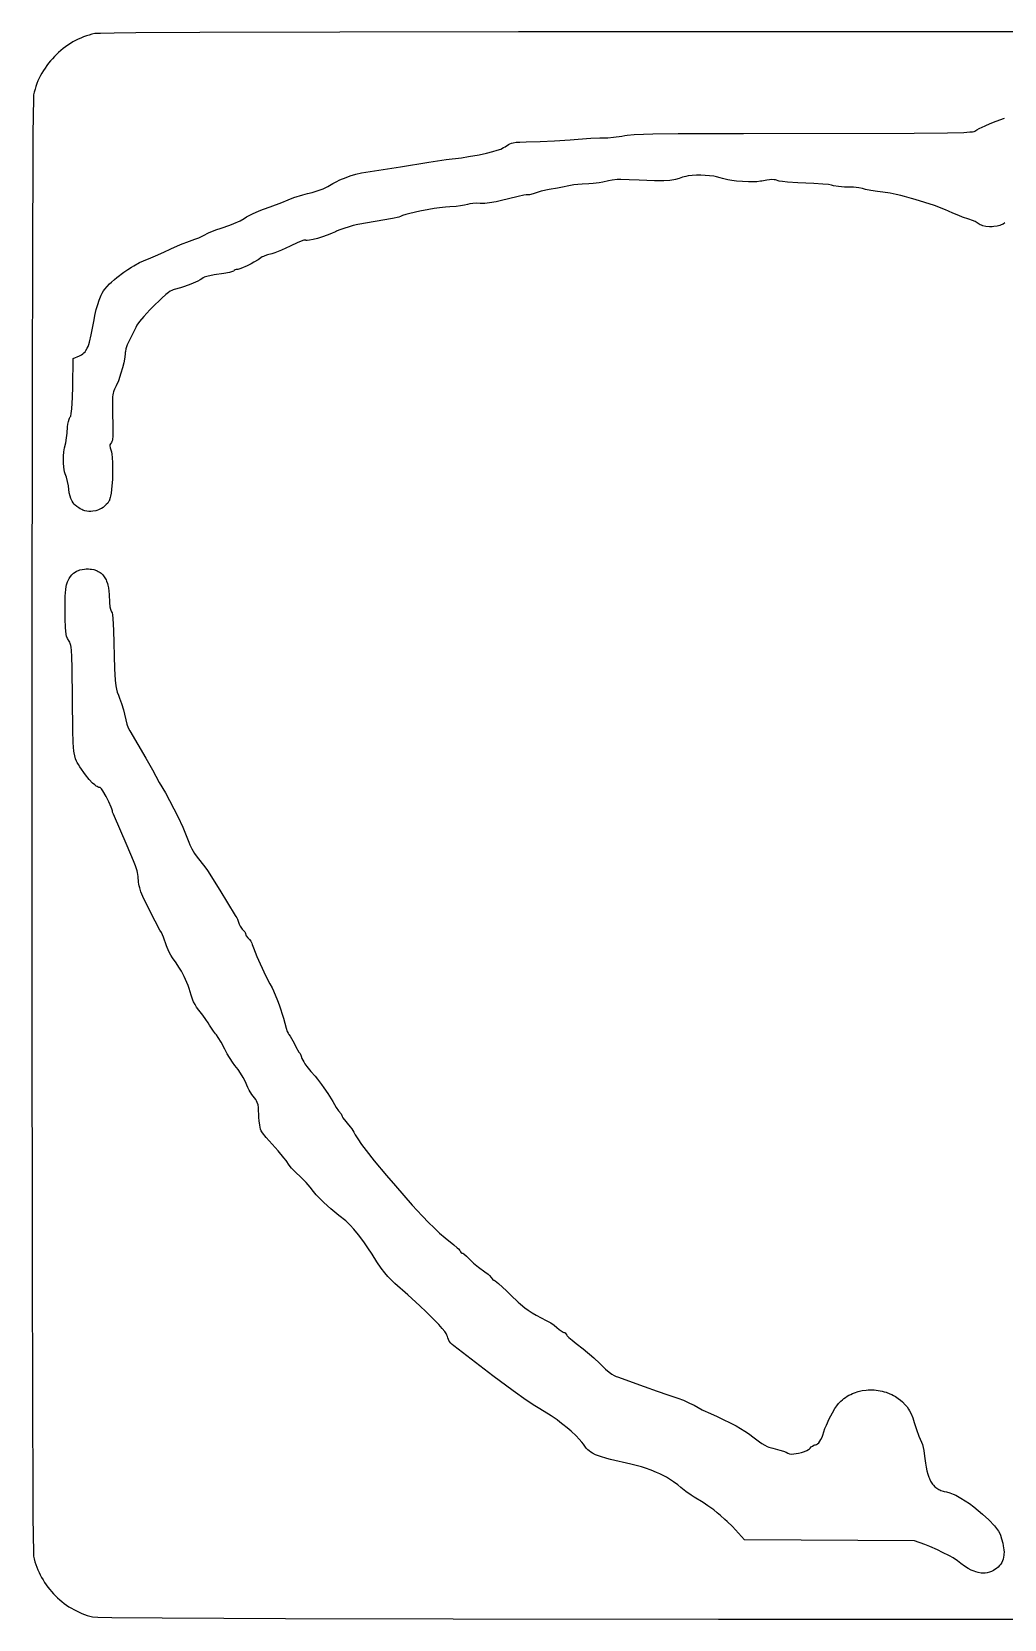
# Model space of a CAD drawing. Header units: metres. Extents: x 25 to 75.1, y 5.4 to 55.5.
# Drawn here: x 25 to 55.7, y 5.4 to 55.5 of the extents above; entities that cross this region are included whole.
import ezdxf

# ---------------------------------------------------------------- set-up
doc = ezdxf.new("R2010")
doc.units = ezdxf.units.M

msp = doc.modelspace()

# ---------------------------------------------------------------- linework, layer by layer
for p, q in [((26.2441, 55.1357), (26.166, 55.085)), ((26.3242, 55.1836), (26.2441, 55.1357)), ((26.4062, 55.2275), (26.3242, 55.1836)), ((26.4893, 55.2695), (26.4062, 55.2275)), ((26.5742, 55.3076), (26.4893, 55.2695)), ((26.6602, 55.3428), (26.5742, 55.3076)), ((26.7471, 55.374), (26.6602, 55.3428)), ((26.835, 55.4023), (26.7471, 55.374)), ((26.9248, 55.4268), (26.835, 55.4023)), ((27.0146, 55.4473), (26.9248, 55.4268)), ((27.1885, 55.4551), (27.0146, 55.4473)), ((27.626, 55.4619), (27.1885, 55.4551)), ((28.3066, 55.4678), (27.626, 55.4619)), ((30.3311, 55.4795), (28.3066, 55.4678)), ((34.749, 55.4932), (30.3311, 55.4795)), ((40.3896, 55.502), (34.749, 55.4932)), ((48.9688, 55.5068), (40.3896, 55.502)), ((57.6924, 55.5039), (48.9688, 55.5068)), ((25.6729, 54.6562), (25.6113, 54.5859)), ((25.7363, 54.7246), (25.6729, 54.6562)), ((25.8027, 54.791), (25.7363, 54.7246)), ((25.8711, 54.8545), (25.8027, 54.791)), ((25.9424, 54.916), (25.8711, 54.8545)), ((26.0146, 54.9756), (25.9424, 54.916)), ((26.0898, 55.0312), (26.0146, 54.9756)), ((26.166, 55.085), (26.0898, 55.0312)), ((25.2998, 54.1211), (25.2588, 54.0381)), ((25.3447, 54.2031), (25.2998, 54.1211)), ((25.3926, 54.2832), (25.3447, 54.2031)), ((25.4434, 54.3613), (25.3926, 54.2832)), ((25.4961, 54.4385), (25.4434, 54.3613)), ((25.5527, 54.5127), (25.4961, 54.4385)), ((25.6113, 54.5859), (25.5527, 54.5127)), ((25.126, 53.6924), (25.1006, 53.6035)), ((25.1533, 53.7803), (25.126, 53.6924)), ((25.1855, 53.8682), (25.1533, 53.7803)), ((25.2197, 53.9541), (25.1855, 53.8682)), ((25.2588, 54.0381), (25.2197, 53.9541)), ((25.0732, 53.3389), (25.0664, 52.9023)), ((25.0801, 53.5127), (25.0732, 53.3389)), ((25.1006, 53.6035), (25.0801, 53.5127)), ((25.0664, 52.9023), (25.0596, 52.2207)), ((55.124, 52.542), (55.2891, 52.6113)), ((55.2891, 52.6113), (55.4727, 52.6826)), ((55.4727, 52.6826), (55.7373, 52.7764)), ((25.0596, 52.2207), (25.0537, 51.3135)), ((42.0195, 52.0938), (42.2705, 52.1172)), ((42.2705, 52.1172), (42.6709, 52.1436)), ((42.6709, 52.1436), (42.9551, 52.1543)), ((42.9551, 52.1543), (43.0664, 52.1553)), ((43.0664, 52.1553), (43.2119, 52.1631)), ((43.2119, 52.1631), (43.3906, 52.1777)), ((43.3906, 52.1777), (43.6494, 52.2129)), ((43.6494, 52.2129), (43.7529, 52.2334)), ((43.7529, 52.2334), (43.8252, 52.2441)), ((43.8252, 52.2441), (44.0449, 52.2617)), ((44.0449, 52.2617), (44.6309, 52.2803)), ((44.6309, 52.2803), (45.4326, 52.291)), ((45.4326, 52.291), (47.4932, 52.2998)), ((47.4932, 52.2998), (52.8867, 52.3076)), ((52.8867, 52.3076), (53.9365, 52.3184)), ((53.9365, 52.3184), (54.4551, 52.332)), ((54.4551, 52.332), (54.6416, 52.3428)), ((54.6416, 52.3428), (54.7227, 52.3516)), ((54.7227, 52.3516), (54.7744, 52.3613)), ((54.7744, 52.3613), (54.8018, 52.3711)), ((54.8018, 52.3711), (54.8623, 52.4111)), ((54.8623, 52.4111), (54.9375, 52.4521)), ((54.9375, 52.4521), (55.124, 52.542)), ((38.8115, 51.5645), (39.1475, 51.6221)), ((39.1475, 51.6221), (39.3818, 51.6719)), ((39.3818, 51.6719), (39.585, 51.7236)), ((39.585, 51.7236), (39.7168, 51.7646)), ((39.7168, 51.7646), (39.8291, 51.8057)), ((39.8291, 51.8057), (39.9219, 51.8486)), ((39.9219, 51.8486), (39.9727, 51.877)), ((39.9727, 51.877), (40.0771, 51.9453)), ((40.0771, 51.9453), (40.123, 51.9697)), ((40.123, 51.9697), (40.1709, 51.9893)), ((40.1709, 51.9893), (40.2256, 52.0039)), ((40.2256, 52.0039), (40.3145, 52.0176)), ((40.3145, 52.0176), (40.4316, 52.0264)), ((40.4316, 52.0264), (40.6318, 52.0322)), ((40.6318, 52.0322), (41.0723, 52.0391)), ((41.0723, 52.0391), (41.5322, 52.0586)), ((41.5322, 52.0586), (42.0195, 52.0938)), ((25.0537, 51.3135), (25.043, 48.8906)), ((35.5732, 51.0791), (36.6699, 51.2422)), ((36.6699, 51.2422), (37.5615, 51.3896)), ((37.5615, 51.3896), (38.1035, 51.4697)), ((38.1035, 51.4697), (38.5889, 51.5322)), ((38.5889, 51.5322), (38.8115, 51.5645)), ((34.2227, 50.5527), (34.374, 50.623)), ((34.374, 50.623), (34.5322, 50.7178)), ((34.5322, 50.7178), (34.6387, 50.7744)), ((34.6387, 50.7744), (34.752, 50.8281)), ((34.752, 50.8281), (34.9541, 50.9102)), ((34.9541, 50.9102), (35.082, 50.9541)), ((35.082, 50.9541), (35.2578, 51.0068)), ((35.2578, 51.0068), (35.4375, 51.0518)), ((35.4375, 51.0518), (35.5732, 51.0791)), ((42.1367, 50.6709), (41.624, 50.5742)), ((42.2646, 50.6865), (42.1367, 50.6709)), ((42.4043, 50.6982), (42.2646, 50.6865)), ((42.6172, 50.7041), (42.4043, 50.6982)), ((42.75, 50.7148), (42.6172, 50.7041)), ((42.9355, 50.7402), (42.75, 50.7148)), ((43.0547, 50.7627), (42.9355, 50.7402)), ((43.2373, 50.8066), (43.0547, 50.7627)), ((43.3545, 50.8271), (43.2373, 50.8066)), ((43.5068, 50.8408), (43.3545, 50.8271)), ((43.625, 50.8438), (43.5068, 50.8408)), ((43.8848, 50.8379), (43.625, 50.8438)), ((44.207, 50.8203), (43.8848, 50.8379)), ((44.6846, 50.7988), (44.207, 50.8203)), ((44.9795, 50.7979), (44.6846, 50.7988)), ((45.167, 50.8105), (44.9795, 50.7979)), ((45.2324, 50.8193), (45.167, 50.8105)), ((45.293, 50.8301), (45.2324, 50.8193)), ((45.3506, 50.8438), (45.293, 50.8301)), ((45.46, 50.877), (45.3506, 50.8438)), ((45.5146, 50.8975), (45.46, 50.877)), ((45.5742, 50.917), (45.5146, 50.8975)), ((45.6777, 50.9424), (45.5742, 50.917)), ((45.7539, 50.9551), (45.6777, 50.9424)), ((45.8779, 50.9688), (45.7539, 50.9551)), ((46.0107, 50.9766), (45.8779, 50.9688)), ((46.1475, 50.9775), (46.0107, 50.9766)), ((46.2871, 50.9727), (46.1475, 50.9775)), ((46.4258, 50.9609), (46.2871, 50.9727)), ((46.5586, 50.9434), (46.4258, 50.9609)), ((46.6436, 50.9277), (46.5586, 50.9434)), ((46.7627, 50.8994), (46.6436, 50.9277)), ((46.8369, 50.877), (46.7627, 50.8994)), ((46.915, 50.8564), (46.8369, 50.877)), ((46.999, 50.8379), (46.915, 50.8564)), ((47.1328, 50.8145), (46.999, 50.8379)), ((47.2725, 50.7949), (47.1328, 50.8145)), ((47.4639, 50.7773), (47.2725, 50.7949)), ((47.6543, 50.7686), (47.4639, 50.7773)), ((47.791, 50.7686), (47.6543, 50.7686)), ((47.9189, 50.7744), (47.791, 50.7686)), ((48.0352, 50.7861), (47.9189, 50.7744)), ((48.0713, 50.792), (48.0352, 50.7861)), ((48.2334, 50.8242), (48.0713, 50.792)), ((48.3154, 50.8359), (48.2334, 50.8242)), ((48.3867, 50.8408), (48.3154, 50.8359)), ((48.4658, 50.8359), (48.3867, 50.8408)), ((48.5039, 50.8291), (48.4658, 50.8359)), ((48.623, 50.7959), (48.5039, 50.8291)), ((48.7324, 50.7764), (48.623, 50.7959)), ((48.8887, 50.7588), (48.7324, 50.7764)), ((49.2168, 50.7354), (48.8887, 50.7588)), ((49.7188, 50.7188), (49.2168, 50.7354)), ((50.0059, 50.7002), (49.7188, 50.7188)), ((50.1777, 50.6816), (50.0059, 50.7002)), ((50.2725, 50.6641), (50.1777, 50.6816)), ((50.3398, 50.6436), (50.2725, 50.6641)), ((50.4912, 50.6201), (50.3398, 50.6436)), ((50.6855, 50.6055), (50.4912, 50.6201)), ((32.5547, 49.9785), (32.918, 50.1191)), ((32.918, 50.1191), (33.1211, 50.2051)), ((33.1211, 50.2051), (33.2988, 50.2705)), ((33.2988, 50.2705), (33.5791, 50.3574)), ((33.5791, 50.3574), (33.7275, 50.3975)), ((33.7275, 50.3975), (33.8721, 50.4326)), ((33.8721, 50.4326), (34.0654, 50.4922)), ((34.0654, 50.4922), (34.2227, 50.5527)), ((39.6875, 50.1416), (39.4746, 50.1045)), ((39.8096, 50.168), (39.6875, 50.1416)), ((40.3799, 50.3105), (39.8096, 50.168)), ((40.5576, 50.3457), (40.3799, 50.3105)), ((40.6348, 50.3555), (40.5576, 50.3457)), ((40.6846, 50.3564), (40.6348, 50.3555)), ((40.7422, 50.3633), (40.6846, 50.3564)), ((40.8584, 50.3916), (40.7422, 50.3633)), ((41.0117, 50.4463), (40.8584, 50.3916)), ((41.1055, 50.4727), (41.0117, 50.4463)), ((41.3574, 50.5293), (41.1055, 50.4727)), ((41.624, 50.5742), (41.3574, 50.5293)), ((50.8662, 50.6025), (50.6855, 50.6055)), ((50.9648, 50.5986), (50.8662, 50.6025)), ((51.1396, 50.583), (50.9648, 50.5986)), ((51.251, 50.5615), (51.1396, 50.583)), ((51.3525, 50.5254), (51.251, 50.5615)), ((51.5156, 50.4922), (51.3525, 50.5254)), ((51.7227, 50.4619), (51.5156, 50.4922)), ((51.8984, 50.4424), (51.7227, 50.4619)), ((52.123, 50.4082), (51.8984, 50.4424)), ((52.3115, 50.3711), (52.123, 50.4082)), ((52.4629, 50.3369), (52.3115, 50.3711)), ((52.5762, 50.3086), (52.4629, 50.3369)), ((52.8018, 50.2441), (52.5762, 50.3086)), ((52.9131, 50.208), (52.8018, 50.2441)), ((53.5254, 50.0186), (52.9131, 50.208)), ((31.5986, 49.54), (31.7285, 49.6104)), ((31.7285, 49.6104), (31.8057, 49.6631)), ((31.8057, 49.6631), (31.8477, 49.6885)), ((31.8477, 49.6885), (31.9922, 49.7617)), ((31.9922, 49.7617), (32.208, 49.8545)), ((32.208, 49.8545), (32.3408, 49.9033)), ((32.3408, 49.9033), (32.5547, 49.9785)), ((36.4111, 49.6113), (35.3174, 49.4209)), ((36.6152, 49.6562), (36.4111, 49.6113)), ((36.667, 49.6729), (36.6152, 49.6562)), ((36.6875, 49.6846), (36.667, 49.6729)), ((36.7344, 49.7051), (36.6875, 49.6846)), ((36.834, 49.7383), (36.7344, 49.7051)), ((36.9609, 49.7744), (36.834, 49.7383)), ((37.2734, 49.8467), (36.9609, 49.7744)), ((37.5615, 49.9014), (37.2734, 49.8467)), ((37.7324, 49.9287), (37.5615, 49.9014)), ((37.8936, 49.9512), (37.7324, 49.9287)), ((38.084, 49.9697), (37.8936, 49.9512)), ((38.2266, 49.9775), (38.084, 49.9697)), ((38.4268, 49.9951), (38.2266, 49.9775)), ((38.5625, 50.0127), (38.4268, 49.9951)), ((38.6904, 50.0342), (38.5625, 50.0127)), ((38.7812, 50.0596), (38.6904, 50.0342)), ((38.8584, 50.0781), (38.7812, 50.0596)), ((38.9473, 50.0898), (38.8584, 50.0781)), ((39.0781, 50.0947), (38.9473, 50.0898)), ((39.1807, 50.0869), (39.0781, 50.0947)), ((39.2744, 50.0859), (39.1807, 50.0869)), ((39.3271, 50.0889), (39.2744, 50.0859)), ((39.4746, 50.1045), (39.3271, 50.0889)), ((53.8721, 49.8896), (53.5254, 50.0186)), ((53.9727, 49.8467), (53.8721, 49.8896)), ((54.1104, 49.7822), (53.9727, 49.8467)), ((54.291, 49.7041), (54.1104, 49.7822)), ((54.416, 49.6553), (54.291, 49.7041)), ((54.6143, 49.5918), (54.416, 49.6553)), ((30.4482, 49.0732), (30.6045, 49.1562)), ((30.6045, 49.1562), (30.832, 49.25)), ((30.832, 49.25), (31.0029, 49.3125)), ((31.0029, 49.3125), (31.2773, 49.4053)), ((31.2773, 49.4053), (31.4004, 49.4531)), ((31.4004, 49.4531), (31.5986, 49.54)), ((34.4346, 49.1152), (34.2383, 49.0439)), ((34.5107, 49.1465), (34.4346, 49.1152)), ((34.6172, 49.1934), (34.5107, 49.1465)), ((34.6494, 49.21), (34.6172, 49.1934)), ((34.7207, 49.2422), (34.6494, 49.21)), ((34.873, 49.2998), (34.7207, 49.2422)), ((35.0459, 49.3545), (34.873, 49.2998)), ((35.1719, 49.3887), (35.0459, 49.3545)), ((35.3174, 49.4209), (35.1719, 49.3887)), ((54.7256, 49.5508), (54.6143, 49.5918)), ((54.8086, 49.5137), (54.7256, 49.5508)), ((54.8701, 49.4795), (54.8086, 49.5137)), ((54.9326, 49.4365), (54.8701, 49.4795)), ((54.9678, 49.417), (54.9326, 49.4365)), ((55.0078, 49.3994), (54.9678, 49.417)), ((55.0518, 49.3848), (55.0078, 49.3994)), ((55.1514, 49.3633), (55.0518, 49.3848)), ((55.2607, 49.3535), (55.1514, 49.3633)), ((55.3447, 49.3535), (55.2607, 49.3535)), ((55.4014, 49.3574), (55.3447, 49.3535)), ((55.5107, 49.373), (55.4014, 49.3574)), ((55.5869, 49.3926), (55.5107, 49.373)), ((55.6338, 49.4092), (55.5869, 49.3926)), ((55.6934, 49.4375), (55.6338, 49.4092)), ((55.7441, 49.4756), (55.6934, 49.4375)), ((25.043, 48.8906), (25.0312, 44.0098)), ((29.1924, 48.5547), (29.4092, 48.6572)), ((29.4092, 48.6572), (29.7178, 48.792)), ((29.7178, 48.792), (30.001, 48.9014)), ((30.001, 48.9014), (30.1719, 48.9561)), ((30.1719, 48.9561), (30.2969, 49.0039)), ((30.2969, 49.0039), (30.4482, 49.0732)), ((32.9053, 48.6104), (32.6963, 48.5293)), ((33.1797, 48.7354), (32.9053, 48.6104)), ((33.2012, 48.7471), (33.1797, 48.7354)), ((33.4053, 48.8447), (33.2012, 48.7471)), ((33.5264, 48.8955), (33.4053, 48.8447)), ((33.6172, 48.9258), (33.5264, 48.8955)), ((33.6631, 48.9326), (33.6172, 48.9258)), ((33.6797, 48.9258), (33.6631, 48.9326)), ((33.6924, 48.9229), (33.6797, 48.9258)), ((33.7236, 48.9219), (33.6924, 48.9229)), ((33.79, 48.9277), (33.7236, 48.9219)), ((33.9062, 48.9492), (33.79, 48.9277)), ((34.0449, 48.9844), (33.9062, 48.9492)), ((34.2383, 49.0439), (34.0449, 48.9844)), ((28.1689, 48.0742), (28.2451, 48.1211)), ((28.2451, 48.1211), (28.4229, 48.2207)), ((28.4229, 48.2207), (28.5469, 48.2783)), ((28.5469, 48.2783), (28.7832, 48.3721)), ((28.7832, 48.3721), (28.9258, 48.4336)), ((28.9258, 48.4336), (29.1924, 48.5547)), ((31.8223, 48.1211), (31.6279, 48.0361)), ((31.9463, 48.1826), (31.8223, 48.1211)), ((32.0381, 48.2314), (31.9463, 48.1826)), ((32.1768, 48.3125), (32.0381, 48.2314)), ((32.3008, 48.3975), (32.1768, 48.3125)), ((32.3369, 48.415), (32.3008, 48.3975)), ((32.3838, 48.4336), (32.3369, 48.415)), ((32.4619, 48.4609), (32.3838, 48.4336)), ((32.6006, 48.499), (32.4619, 48.4609)), ((32.6963, 48.5293), (32.6006, 48.499)), ((27.4795, 47.5508), (27.5381, 47.6055)), ((27.5381, 47.6055), (27.6367, 47.6904)), ((27.6367, 47.6904), (27.707, 47.748)), ((27.707, 47.748), (27.9346, 47.918)), ((27.9346, 47.918), (28.0527, 47.999)), ((28.0527, 47.999), (28.1689, 48.0742)), ((30.2617, 47.6338), (30.0469, 47.54)), ((30.3359, 47.6719), (30.2617, 47.6338)), ((30.3955, 47.7061), (30.3359, 47.6719)), ((30.4346, 47.7354), (30.3955, 47.7061)), ((30.4512, 47.7539), (30.4346, 47.7354)), ((30.4707, 47.7646), (30.4512, 47.7539)), ((30.5459, 47.7871), (30.4707, 47.7646)), ((30.7871, 47.835), (30.5459, 47.7871)), ((31.0879, 47.8799), (30.7871, 47.835)), ((31.2617, 47.9131), (31.0879, 47.8799)), ((31.3564, 47.9375), (31.2617, 47.9131)), ((31.3994, 47.9551), (31.3564, 47.9375)), ((31.4111, 47.9688), (31.3994, 47.9551)), ((31.4473, 47.9912), (31.4111, 47.9688)), ((31.4814, 48.001), (31.4473, 47.9912)), ((31.5166, 48.0029), (31.4814, 48.001)), ((31.5303, 48.0059), (31.5166, 48.0029)), ((31.6279, 48.0361), (31.5303, 48.0059)), ((27.1494, 47.0361), (27.2148, 47.1924)), ((27.2148, 47.1924), (27.251, 47.2607)), ((27.251, 47.2607), (27.29, 47.3252)), ((27.29, 47.3252), (27.3311, 47.3848)), ((27.3311, 47.3848), (27.4004, 47.4697)), ((27.4004, 47.4697), (27.4795, 47.5508)), ((29.2529, 47.2129), (29.125, 47.0977)), ((29.3369, 47.2783), (29.2529, 47.2129)), ((29.3945, 47.3154), (29.3369, 47.2783)), ((29.4492, 47.3447), (29.3945, 47.3154)), ((29.4863, 47.3604), (29.4492, 47.3447)), ((29.5244, 47.374), (29.4863, 47.3604)), ((29.7178, 47.4248), (29.5244, 47.374)), ((29.8457, 47.4658), (29.7178, 47.4248)), ((30.0469, 47.54), (29.8457, 47.4658)), ((27.0195, 46.5547), (27.0615, 46.7383)), ((27.0615, 46.7383), (27.1045, 46.8975)), ((27.1045, 46.8975), (27.1494, 47.0361)), ((28.7539, 46.7266), (28.5654, 46.5195)), ((28.8301, 46.8057), (28.7539, 46.7266)), ((29.125, 47.0977), (28.8301, 46.8057)), ((26.9014, 45.9443), (26.9912, 46.416)), ((26.9912, 46.416), (27.0195, 46.5547)), ((28.3057, 46.1758), (28.0566, 45.668)), ((28.3457, 46.2432), (28.3057, 46.1758)), ((28.4297, 46.3564), (28.3457, 46.2432)), ((28.5654, 46.5195), (28.4297, 46.3564)), ((26.8008, 45.5742), (26.8242, 45.6396)), ((26.8242, 45.6396), (26.8467, 45.7139)), ((26.8467, 45.7139), (26.9014, 45.9443)), ((28.04, 45.6279), (27.9961, 45.4951)), ((28.0566, 45.668), (28.04, 45.6279)), ((26.3164, 44.3057), (26.333, 45.1943)), ((26.333, 45.1943), (26.5264, 45.2754)), ((26.5264, 45.2754), (26.5947, 45.3125)), ((26.5947, 45.3125), (26.6357, 45.3398)), ((26.6357, 45.3398), (26.6719, 45.3701)), ((26.6719, 45.3701), (26.7051, 45.4053)), ((26.7051, 45.4053), (26.7354, 45.4463)), ((26.7354, 45.4463), (26.7764, 45.5176)), ((26.7764, 45.5176), (26.8008, 45.5742)), ((27.9619, 45.2383), (27.9258, 45.0586)), ((27.9746, 45.3486), (27.9619, 45.2383)), ((27.9785, 45.415), (27.9746, 45.3779)), ((27.9746, 45.3779), (27.9746, 45.3486)), ((27.9961, 45.4951), (27.9785, 45.415)), ((27.8369, 44.7285), (27.7578, 44.4922)), ((27.8848, 44.8965), (27.8369, 44.7285)), ((27.9258, 45.0586), (27.8848, 44.8965)), ((26.3086, 43.9648), (26.3164, 44.3057)), ((27.5938, 44.0967), (27.584, 44.042)), ((27.6064, 44.1465), (27.5938, 44.0967)), ((27.6172, 44.1777), (27.6064, 44.1465)), ((27.6357, 44.2227), (27.6172, 44.1777)), ((27.6924, 44.333), (27.6357, 44.2227)), ((27.7578, 44.4922), (27.6924, 44.333)), ((25.0312, 44.0098), (25.0225, 35.9395)), ((26.2725, 43.459), (26.29, 43.6084)), ((26.29, 43.6084), (26.3086, 43.9648)), ((27.5771, 43.9795), (27.5723, 43.8799)), ((27.5723, 43.8799), (27.5742, 43.5596)), ((27.584, 44.042), (27.5771, 43.9795)), ((26.1533, 43.0381), (26.1641, 43.1182)), ((26.1641, 43.1182), (26.1807, 43.2041)), ((26.1807, 43.2041), (26.2041, 43.2842)), ((26.2041, 43.2842), (26.2148, 43.3096)), ((26.2148, 43.3096), (26.2402, 43.3486)), ((26.2402, 43.3486), (26.2529, 43.3789)), ((26.2529, 43.3789), (26.2725, 43.459)), ((27.5742, 43.5596), (27.585, 42.9795)), ((26.0986, 42.5352), (26.124, 42.6934)), ((26.124, 42.6934), (26.1396, 42.835)), ((26.1396, 42.835), (26.1533, 43.0381)), ((27.5674, 42.6152), (27.5566, 42.5791)), ((27.5732, 42.6465), (27.5674, 42.6152)), ((27.5811, 42.7314), (27.5732, 42.6465)), ((27.585, 42.9795), (27.5811, 42.7314)), ((26.0283, 41.8984), (26.0293, 42.1123)), ((26.0293, 42.1123), (26.04, 42.251)), ((26.04, 42.251), (26.0586, 42.374)), ((26.0586, 42.374), (26.0986, 42.5352)), ((27.4922, 42.4717), (27.4873, 42.4346)), ((27.4873, 42.4346), (27.498, 42.375)), ((27.5049, 42.5), (27.4922, 42.4717)), ((27.498, 42.375), (27.5322, 42.2793)), ((27.5371, 42.543), (27.5049, 42.5)), ((27.5322, 42.2793), (27.541, 42.248)), ((27.5566, 42.5791), (27.5371, 42.543)), ((27.541, 42.248), (27.5547, 42.1699)), ((27.5547, 42.1699), (27.5645, 42.0742)), ((26.0371, 41.7627), (26.0283, 41.8984)), ((26.0596, 41.6172), (26.0371, 41.7627)), ((26.0781, 41.5488), (26.0596, 41.6172)), ((27.5645, 42.0742), (27.5742, 41.9033)), ((27.5742, 41.9033), (27.5762, 41.7773)), ((27.5762, 41.7773), (27.5752, 41.5762)), ((26.1006, 41.4971), (26.0781, 41.5488)), ((26.1191, 41.4463), (26.1006, 41.4971)), ((26.1553, 41.3076), (26.1191, 41.4463)), ((26.1787, 41.1777), (26.1553, 41.3076)), ((26.207, 40.958), (26.1787, 41.1777)), ((27.5537, 41.1738), (27.5273, 40.9404)), ((27.5674, 41.3711), (27.5537, 41.1738)), ((27.5752, 41.5762), (27.5674, 41.3711)), ((26.2314, 40.8496), (26.207, 40.958)), ((26.2559, 40.7773), (26.2314, 40.8496)), ((26.2969, 40.6914), (26.2559, 40.7773)), ((26.335, 40.6338), (26.2969, 40.6914)), ((26.3643, 40.5986), (26.335, 40.6338)), ((26.3955, 40.5654), (26.3643, 40.5986)), ((27.4219, 40.6328), (27.377, 40.583)), ((27.4619, 40.6885), (27.4219, 40.6328)), ((27.4727, 40.708), (27.4619, 40.6885)), ((27.4824, 40.7344), (27.4727, 40.708)), ((27.502, 40.8027), (27.4824, 40.7344)), ((27.5107, 40.8447), (27.502, 40.8027)), ((27.5273, 40.9404), (27.5107, 40.8447)), ((26.4492, 40.5195), (26.3955, 40.5654)), ((26.5098, 40.4775), (26.4492, 40.5195)), ((26.5547, 40.4502), (26.5098, 40.4775)), ((26.6074, 40.4229), (26.5547, 40.4502)), ((26.6377, 40.4102), (26.6074, 40.4229)), ((26.6982, 40.3896), (26.6377, 40.4102)), ((26.7598, 40.376), (26.6982, 40.3896)), ((26.8232, 40.3682), (26.7598, 40.376)), ((26.8867, 40.3662), (26.8232, 40.3682)), ((26.9502, 40.3701), (26.8867, 40.3662)), ((27.0439, 40.3877), (26.9502, 40.3701)), ((27.0742, 40.3965), (27.0439, 40.3877)), ((27.1348, 40.418), (27.0742, 40.3965)), ((27.1934, 40.4453), (27.1348, 40.418)), ((27.2217, 40.4609), (27.1934, 40.4453)), ((27.2764, 40.4961), (27.2217, 40.4609)), ((27.3535, 40.5596), (27.2764, 40.4961)), ((27.377, 40.583), (27.3535, 40.5596)), ((26.125, 38.0547), (26.1553, 38.1445)), ((26.1553, 38.1445), (26.2051, 38.249)), ((26.2051, 38.249), (26.2451, 38.3115)), ((26.2451, 38.3115), (26.2891, 38.3662)), ((26.2891, 38.3662), (26.3389, 38.4141)), ((26.3389, 38.4141), (26.3936, 38.4551)), ((26.3936, 38.4551), (26.4326, 38.4785)), ((26.4326, 38.4785), (26.4961, 38.5068)), ((26.4961, 38.5068), (26.541, 38.5225)), ((26.541, 38.5225), (26.6133, 38.5391)), ((26.6133, 38.5391), (26.6914, 38.5498)), ((26.6914, 38.5498), (26.7461, 38.5527)), ((26.7461, 38.5527), (26.8193, 38.5518)), ((26.8193, 38.5518), (26.8623, 38.5488)), ((26.8623, 38.5488), (26.9043, 38.5439)), ((26.9043, 38.5439), (26.9824, 38.5293)), ((26.9824, 38.5293), (27.0195, 38.5186)), ((27.0195, 38.5186), (27.0898, 38.4922)), ((27.0898, 38.4922), (27.1221, 38.4756)), ((27.1221, 38.4756), (27.1836, 38.4375)), ((27.1836, 38.4375), (27.2119, 38.415)), ((27.2119, 38.415), (27.2637, 38.3652)), ((27.2637, 38.3652), (27.2881, 38.3369)), ((27.2881, 38.3369), (27.3105, 38.3076)), ((27.3105, 38.3076), (27.3506, 38.2422)), ((27.3506, 38.2422), (27.3691, 38.2061)), ((27.3691, 38.2061), (27.3857, 38.1689)), ((27.3857, 38.1689), (27.4141, 38.0879)), ((27.4141, 38.0879), (27.4268, 38.0439)), ((26.0791, 36.9844), (26.082, 37.6943)), ((26.082, 37.6943), (26.0869, 37.7939)), ((26.0869, 37.7939), (26.0967, 37.9053)), ((26.0967, 37.9053), (26.1113, 37.9961)), ((26.1113, 37.9961), (26.125, 38.0547)), ((27.4268, 38.0439), (27.4473, 37.9512)), ((27.4473, 37.9512), (27.4619, 37.8506)), ((27.4619, 37.8506), (27.4707, 37.7422)), ((27.4707, 37.7422), (27.4775, 37.4893)), ((27.4775, 37.4893), (27.4902, 37.3584)), ((27.4902, 37.3584), (27.5049, 37.2832)), ((27.5049, 37.2832), (27.5166, 37.2461)), ((27.5166, 37.2461), (27.5303, 37.2188)), ((27.5303, 37.2188), (27.5459, 37.1992)), ((27.5459, 37.1992), (27.5576, 37.1699)), ((27.5576, 37.1699), (27.5713, 37.1074)), ((27.5713, 37.1074), (27.5859, 36.9922)), ((26.0869, 36.6914), (26.0791, 36.9844)), ((26.0938, 36.6016), (26.0869, 36.6914)), ((26.1094, 36.4863), (26.0938, 36.6016)), ((27.5859, 36.9922), (27.6074, 36.6191)), ((27.6074, 36.6191), (27.6396, 35.3965)), ((26.123, 36.4326), (26.1094, 36.4863)), ((26.1543, 36.3564), (26.123, 36.4326)), ((26.2061, 36.2676), (26.1543, 36.3564)), ((26.2217, 36.2363), (26.2061, 36.2676)), ((26.2363, 36.2021), (26.2217, 36.2363)), ((26.2539, 36.1387), (26.2363, 36.2021)), ((26.2637, 36.0859), (26.2539, 36.1387)), ((26.2754, 35.9814), (26.2637, 36.0859)), ((25.0225, 35.9395), (25.0225, 24.9668)), ((26.2871, 35.7861), (26.2754, 35.9814)), ((26.2959, 35.418), (26.2871, 35.7861)), ((26.3154, 33.4512), (26.2959, 35.418)), ((27.6396, 35.3965), (27.6611, 35.0371)), ((27.6611, 35.0371), (27.6807, 34.8633)), ((27.6807, 34.8633), (27.6992, 34.7568)), ((27.6992, 34.7568), (27.7217, 34.667)), ((27.7217, 34.667), (27.7578, 34.5625)), ((27.7578, 34.5625), (27.7959, 34.4756)), ((27.7959, 34.4756), (27.8564, 34.3057)), ((27.8564, 34.3057), (27.917, 34.1006)), ((27.917, 34.1006), (28.0273, 33.6543)), ((28.0273, 33.6543), (28.0654, 33.5342)), ((26.3291, 33.0762), (26.3154, 33.4512)), ((26.3398, 32.9287), (26.3291, 33.0762)), ((28.0654, 33.5342), (28.1152, 33.4424)), ((28.1152, 33.4424), (28.6289, 32.5811)), ((26.3535, 32.8047), (26.3398, 32.9287)), ((26.3623, 32.749), (26.3535, 32.8047)), ((26.3818, 32.6494), (26.3623, 32.749)), ((26.4072, 32.5635), (26.3818, 32.6494)), ((28.6289, 32.5811), (28.8359, 32.2119)), ((26.4375, 32.4844), (26.4072, 32.5635)), ((26.4551, 32.4473), (26.4375, 32.4844)), ((26.4941, 32.375), (26.4551, 32.4473)), ((26.541, 32.3008), (26.4941, 32.375)), ((26.7178, 32.0518), (26.541, 32.3008)), ((28.8359, 32.2119), (29.0459, 31.8135)), ((26.835, 31.9072), (26.7178, 32.0518)), ((26.9453, 31.791), (26.835, 31.9072)), ((27.0127, 31.7324), (26.9453, 31.791)), ((27.0596, 31.6982), (27.0127, 31.7324)), ((27.0889, 31.6807), (27.0596, 31.6982)), ((27.1162, 31.667), (27.0889, 31.6807)), ((27.1416, 31.6582), (27.1162, 31.667)), ((27.1826, 31.6514), (27.1416, 31.6582)), ((27.2012, 31.6357), (27.1826, 31.6514)), ((27.2256, 31.6074), (27.2012, 31.6357)), ((27.2695, 31.5439), (27.2256, 31.6074)), ((29.0459, 31.8135), (29.2422, 31.4824)), ((27.373, 31.3662), (27.2695, 31.5439)), ((27.46, 31.1963), (27.373, 31.3662)), ((27.5312, 31.0361), (27.46, 31.1963)), ((29.2422, 31.4824), (29.6387, 30.7402)), ((27.5518, 30.9814), (27.5312, 31.0361)), ((27.5713, 30.916), (27.5518, 30.9814)), ((27.5771, 30.877), (27.5713, 30.916)), ((27.6006, 30.8135), (27.5771, 30.877)), ((28.0361, 29.8135), (27.6006, 30.8135)), ((29.6387, 30.7402), (29.7949, 30.4004)), ((29.7949, 30.4004), (29.9805, 29.9248)), ((28.2393, 29.3359), (28.0361, 29.8135)), ((29.9805, 29.9248), (30.0176, 29.8398)), ((30.0176, 29.8398), (30.0811, 29.7129)), ((30.0811, 29.7129), (30.165, 29.5742)), ((30.165, 29.5742), (30.2471, 29.459)), ((28.2969, 29.1826), (28.2393, 29.3359)), ((28.3467, 29.0254), (28.2969, 29.1826)), ((30.2471, 29.459), (30.4922, 29.1445)), ((30.4922, 29.1445), (30.5752, 29.0293)), ((28.3604, 28.9697), (28.3467, 29.0254)), ((28.3838, 28.8428), (28.3604, 28.9697)), ((28.3984, 28.668), (28.3838, 28.8428)), ((28.4072, 28.5977), (28.3984, 28.668)), ((28.415, 28.5518), (28.4072, 28.5977)), ((30.5752, 29.0293), (30.9619, 28.415)), ((28.4307, 28.4824), (28.415, 28.5518)), ((28.4697, 28.3574), (28.4307, 28.4824)), ((28.5293, 28.2109), (28.4697, 28.3574)), ((28.6533, 27.9463), (28.5293, 28.2109)), ((30.9619, 28.415), (31.4473, 27.6104)), ((28.915, 27.4307), (28.6533, 27.9463)), ((31.4473, 27.6104), (31.4717, 27.5791)), ((31.4717, 27.5791), (31.4951, 27.5391)), ((29.0654, 27.1553), (28.915, 27.4307)), ((29.1182, 27.0742), (29.0654, 27.1553)), ((29.1836, 26.9316), (29.1182, 27.0742)), ((31.4951, 27.5391), (31.5146, 27.498)), ((31.5146, 27.498), (31.5684, 27.3408)), ((31.5684, 27.3408), (31.5996, 27.2783)), ((31.5996, 27.2783), (31.623, 27.2402)), ((31.623, 27.2402), (31.6689, 27.1836)), ((31.6689, 27.1836), (31.7266, 27.124)), ((31.7266, 27.124), (31.749, 27.0928)), ((31.749, 27.0928), (31.7607, 27.0732)), ((31.7607, 27.0732), (31.7705, 27.0498)), ((29.2793, 26.6553), (29.1836, 26.9316)), ((29.3555, 26.4795), (29.2793, 26.6553)), ((31.7705, 27.0498), (31.7832, 26.9971)), ((31.7832, 26.9971), (31.7979, 26.9678)), ((31.7979, 26.9678), (31.8457, 26.9062)), ((31.8457, 26.9062), (31.8965, 26.8555)), ((31.8965, 26.8555), (31.9355, 26.8008)), ((31.9355, 26.8008), (31.9707, 26.7383)), ((31.9707, 26.7383), (31.9873, 26.6992)), ((31.9873, 26.6992), (32.0195, 26.5889)), ((32.0195, 26.5889), (32.127, 26.3145)), ((29.417, 26.3623), (29.3555, 26.4795)), ((29.4697, 26.2764), (29.417, 26.3623)), ((29.5859, 26.1152), (29.4697, 26.2764)), ((29.6709, 25.9863), (29.5859, 26.1152)), ((32.127, 26.3145), (32.4023, 25.7207)), ((29.749, 25.8555), (29.6709, 25.9863)), ((29.8369, 25.6914), (29.749, 25.8555)), ((29.9248, 25.498), (29.8369, 25.6914)), ((32.4023, 25.7207), (32.5361, 25.4551)), ((29.9609, 25.4043), (29.9248, 25.498)), ((29.9922, 25.3135), (29.9609, 25.4043)), ((30.0547, 25.0986), (29.9922, 25.3135)), ((30.1133, 24.9385), (30.0547, 25.0986)), ((32.5361, 25.4551), (32.6152, 25.3271)), ((32.6152, 25.3271), (32.6602, 25.2344)), ((32.6602, 25.2344), (32.7812, 24.9287)), ((25.0225, 24.9668), (25.0312, 16.8955)), ((30.1338, 24.8906), (30.1133, 24.9385)), ((30.1777, 24.8008), (30.1338, 24.8906)), ((30.2266, 24.7178), (30.1777, 24.8008)), ((30.2939, 24.6211), (30.2266, 24.7178)), ((30.4209, 24.4707), (30.2939, 24.6211)), ((32.7812, 24.9287), (32.8311, 24.79)), ((32.8311, 24.79), (32.9678, 24.3711)), ((30.5215, 24.335), (30.4209, 24.4707)), ((30.5928, 24.2256), (30.5215, 24.335)), ((30.6387, 24.1484), (30.5928, 24.2256)), ((30.7568, 23.9629), (30.6387, 24.1484)), ((32.9678, 24.3711), (33.0537, 24.0596)), ((33.0537, 24.0596), (33.0928, 23.9521)), ((30.8223, 23.8799), (30.7568, 23.9629)), ((30.8555, 23.8477), (30.8223, 23.8799)), ((30.9141, 23.7666), (30.8555, 23.8477)), ((31.002, 23.6182), (30.9141, 23.7666)), ((31.1162, 23.3955), (31.002, 23.6182)), ((33.0928, 23.9521), (33.1182, 23.8965)), ((33.1182, 23.8965), (33.1416, 23.8574)), ((33.1416, 23.8574), (33.1807, 23.8037)), ((33.1807, 23.8037), (33.3037, 23.5791)), ((33.3037, 23.5791), (33.3574, 23.4668)), ((31.1963, 23.248), (31.1162, 23.3955)), ((31.3584, 22.9893), (31.1963, 23.248)), ((33.3574, 23.4668), (33.4521, 23.3027)), ((33.4521, 23.3027), (33.4932, 23.2568)), ((33.4932, 23.2568), (33.5312, 23.1748)), ((33.5312, 23.1748), (33.5527, 23.1025)), ((33.5527, 23.1025), (33.5781, 23.0498)), ((33.5781, 23.0498), (33.6104, 22.9961)), ((31.4385, 22.877), (31.3584, 22.9893)), ((31.5352, 22.7559), (31.4385, 22.877)), ((31.6172, 22.6387), (31.5352, 22.7559)), ((31.7031, 22.498), (31.6172, 22.6387)), ((33.6104, 22.9961), (33.6504, 22.9346)), ((33.6504, 22.9346), (33.7109, 22.8506)), ((33.7109, 22.8506), (33.8389, 22.6904)), ((33.8389, 22.6904), (33.9678, 22.54)), ((31.7627, 22.3828), (31.7031, 22.498)), ((31.8457, 22.1855), (31.7627, 22.3828)), ((31.8926, 22.0957), (31.8457, 22.1855)), ((31.9697, 21.9688), (31.8926, 22.0957)), ((33.9678, 22.54), (34.043, 22.4463)), ((34.043, 22.4463), (34.1689, 22.2783)), ((34.1689, 22.2783), (34.2451, 22.1729)), ((34.2451, 22.1729), (34.3672, 21.9932)), ((32.0947, 21.8027), (31.9697, 21.9688)), ((32.1191, 21.7637), (32.0947, 21.8027)), ((32.1445, 21.709), (32.1191, 21.7637)), ((32.167, 21.6328), (32.1445, 21.709)), ((32.1787, 21.5576), (32.167, 21.6328)), ((32.1973, 21.2344), (32.1787, 21.5576)), ((34.3672, 21.9932), (34.5244, 21.7412)), ((34.5244, 21.7412), (34.6328, 21.5547)), ((34.6328, 21.5547), (34.709, 21.4502)), ((32.2061, 21.1309), (32.1973, 21.2344)), ((32.2236, 20.9971), (32.2061, 21.1309)), ((34.709, 21.4502), (34.79, 21.3516)), ((34.79, 21.3516), (34.8184, 21.3018)), ((34.8184, 21.3018), (34.8252, 21.2793)), ((34.8252, 21.2793), (34.8262, 21.2686)), ((34.8262, 21.2686), (34.8486, 21.2266)), ((34.8486, 21.2266), (35.082, 20.9482)), ((32.249, 20.874), (32.2236, 20.9971)), ((32.2695, 20.8125), (32.249, 20.874)), ((32.3096, 20.75), (32.2695, 20.8125)), ((32.4258, 20.6055), (32.3096, 20.75)), ((32.8008, 20.1904), (32.4258, 20.6055)), ((35.082, 20.9482), (35.1338, 20.875)), ((35.1338, 20.875), (35.1895, 20.7754)), ((35.1895, 20.7754), (35.2383, 20.6934)), ((35.2383, 20.6934), (35.3184, 20.5664)), ((35.3184, 20.5664), (35.4395, 20.3877)), ((32.9863, 19.9697), (32.8008, 20.1904)), ((35.4395, 20.3877), (35.5811, 20.1943)), ((35.5811, 20.1943), (35.8379, 19.8662)), ((33.0527, 19.8809), (32.9863, 19.9697)), ((33.1475, 19.7344), (33.0527, 19.8809)), ((33.2236, 19.6436), (33.1475, 19.7344)), ((33.3311, 19.5283), (33.2236, 19.6436)), ((35.8379, 19.8662), (36.2217, 19.4062)), ((33.541, 19.3311), (33.3311, 19.5283)), ((33.6846, 19.1836), (33.541, 19.3311)), ((33.8135, 19.0371), (33.6846, 19.1836)), ((36.2217, 19.4062), (36.5049, 19.0771)), ((36.5049, 19.0771), (37.0371, 18.4736)), ((33.9209, 18.8975), (33.8135, 19.0371)), ((34.0049, 18.7998), (33.9209, 18.8975)), ((34.1777, 18.623), (34.0049, 18.7998)), ((34.2451, 18.5586), (34.1777, 18.623)), ((34.4707, 18.3535), (34.2451, 18.5586)), ((34.7197, 18.1426), (34.4707, 18.3535)), ((34.9355, 17.9717), (34.7197, 18.1426)), ((37.0371, 18.4736), (37.3477, 18.1357)), ((37.3477, 18.1357), (37.5645, 17.9111)), ((35.0029, 17.9141), (34.9355, 17.9717)), ((35.0781, 17.8398), (35.0029, 17.9141)), ((35.1895, 17.7178), (35.0781, 17.8398)), ((35.3408, 17.5332), (35.1895, 17.7178)), ((37.5645, 17.9111), (37.7139, 17.7637)), ((37.7139, 17.7637), (37.8994, 17.5908)), ((37.8994, 17.5908), (38.0771, 17.4385)), ((35.5039, 17.3174), (35.3408, 17.5332)), ((35.6377, 17.127), (35.5039, 17.3174)), ((35.7725, 16.9248), (35.6377, 17.127)), ((38.0771, 17.4385), (38.3496, 17.2197)), ((38.3496, 17.2197), (38.4521, 17.1279)), ((38.4521, 17.1279), (38.4922, 17.0889)), ((38.4922, 17.0889), (38.5371, 17.0371)), ((38.5371, 17.0371), (38.5576, 16.998)), ((25.0312, 16.8955), (25.043, 12.0156)), ((35.9219, 16.6865), (35.7725, 16.9248)), ((36.0596, 16.4795), (35.9219, 16.6865)), ((38.5576, 16.998), (38.584, 16.9697)), ((38.584, 16.9697), (38.6055, 16.957)), ((38.6055, 16.957), (38.6367, 16.9512)), ((38.6367, 16.9512), (38.6699, 16.9336)), ((38.6699, 16.9336), (38.7529, 16.8633)), ((38.7529, 16.8633), (38.8398, 16.7676)), ((38.8398, 16.7676), (38.9746, 16.6436)), ((38.9746, 16.6436), (39.1309, 16.5176)), ((36.1699, 16.333), (36.0596, 16.4795)), ((36.2646, 16.2227), (36.1699, 16.333)), ((36.3418, 16.1406), (36.2646, 16.2227)), ((36.4912, 15.9951), (36.3418, 16.1406)), ((39.1309, 16.5176), (39.3311, 16.3711)), ((39.3311, 16.3711), (39.4346, 16.2881)), ((39.4346, 16.2881), (39.4766, 16.251)), ((39.4766, 16.251), (39.5332, 16.1924)), ((39.5332, 16.1924), (39.5596, 16.1445)), ((39.5596, 16.1445), (39.585, 16.1172)), ((39.585, 16.1172), (39.5986, 16.1084)), ((39.5986, 16.1084), (39.6182, 16.1025)), ((39.6182, 16.1025), (39.624, 16.1025)), ((39.624, 16.1025), (39.6523, 16.0869)), ((39.6523, 16.0869), (39.7627, 15.998)), ((36.8926, 15.6387), (36.4912, 15.9951)), ((37.2783, 15.291), (36.8926, 15.6387)), ((39.7627, 15.998), (40.0098, 15.7656)), ((40.0098, 15.7656), (40.1445, 15.6328)), ((40.1445, 15.6328), (40.3838, 15.4111)), ((37.4756, 15.1064), (37.2783, 15.291)), ((37.6992, 14.8877), (37.4756, 15.1064)), ((40.3838, 15.4111), (40.4561, 15.3477)), ((40.4561, 15.3477), (40.5938, 15.2354)), ((40.5938, 15.2354), (40.6924, 15.1611)), ((40.6924, 15.1611), (40.8223, 15.0742)), ((40.8223, 15.0742), (40.9531, 14.9971)), ((37.8789, 14.7012), (37.6992, 14.8877)), ((37.9844, 14.5811), (37.8789, 14.7012)), ((38.0645, 14.4795), (37.9844, 14.5811)), ((40.9531, 14.9971), (41.2686, 14.8359)), ((41.2686, 14.8359), (41.4121, 14.752)), ((41.4121, 14.752), (41.5225, 14.6787)), ((41.5225, 14.6787), (41.6064, 14.6133)), ((41.6064, 14.6133), (41.6768, 14.5508)), ((41.6768, 14.5508), (41.8066, 14.46)), ((38.1045, 14.4209), (38.0645, 14.4795)), ((38.1338, 14.3701), (38.1045, 14.4209)), ((38.1514, 14.3271), (38.1338, 14.3701)), ((38.1611, 14.2861), (38.1514, 14.3271)), ((38.1797, 14.2324), (38.1611, 14.2861)), ((38.207, 14.1807), (38.1797, 14.2324)), ((38.252, 14.1191), (38.207, 14.1807)), ((38.3008, 14.0684), (38.252, 14.1191)), ((38.3467, 14.0273), (38.3008, 14.0684)), ((41.8066, 14.46), (41.8271, 14.4531)), ((41.8271, 14.4531), (41.8486, 14.4482)), ((41.8486, 14.4482), (41.8604, 14.4414)), ((41.8604, 14.4414), (41.8867, 14.415)), ((41.8867, 14.415), (41.916, 14.3633)), ((41.916, 14.3633), (41.9258, 14.3496)), ((41.9258, 14.3496), (41.9766, 14.2979)), ((41.9766, 14.2979), (42.082, 14.2061)), ((42.082, 14.2061), (42.2168, 14.0996)), ((42.2168, 14.0996), (42.4385, 13.9316)), ((39.5801, 13.0869), (38.3467, 14.0273)), ((42.4385, 13.9316), (42.7705, 13.6494)), ((42.7705, 13.6494), (42.9609, 13.4707)), ((40.2207, 12.6123), (39.5801, 13.0869)), ((42.9609, 13.4707), (43.041, 13.3906)), ((43.041, 13.3906), (43.1416, 13.2979)), ((43.1416, 13.2979), (43.2549, 13.2041)), ((43.2549, 13.2041), (43.3438, 13.1406)), ((43.3438, 13.1406), (43.4092, 13.0996)), ((43.4092, 13.0996), (43.4717, 13.0664)), ((43.4717, 13.0664), (43.5156, 13.0479)), ((43.5156, 13.0479), (44.3613, 12.751)), ((40.6377, 12.3203), (40.2207, 12.6123)), ((44.3613, 12.751), (44.7695, 12.5957)), ((44.7695, 12.5957), (45.1104, 12.4805)), ((50.9395, 12.5244), (50.9971, 12.5479)), ((50.9971, 12.5479), (51.1162, 12.5869)), ((51.1162, 12.5869), (51.2393, 12.6162)), ((51.2393, 12.6162), (51.3643, 12.6338)), ((51.3643, 12.6338), (51.4277, 12.6396)), ((51.4277, 12.6396), (51.5547, 12.6416)), ((51.5547, 12.6416), (51.6182, 12.6387)), ((51.6182, 12.6387), (51.7451, 12.625)), ((51.7451, 12.625), (51.8721, 12.5996)), ((51.8721, 12.5996), (51.9346, 12.583)), ((51.9346, 12.583), (51.9961, 12.5645)), ((51.9961, 12.5645), (52.1191, 12.5176)), ((40.9102, 12.1396), (40.6377, 12.3203)), ((41.0684, 12.0391), (40.9102, 12.1396)), ((41.4199, 11.8232), (41.0684, 12.0391)), ((45.1104, 12.4805), (45.4189, 12.3809)), ((45.4189, 12.3809), (45.5977, 12.3125)), ((45.5977, 12.3125), (45.7939, 12.2266)), ((45.7939, 12.2266), (45.9404, 12.1543)), ((45.9404, 12.1543), (46.1885, 12.0127)), ((50.3037, 11.915), (50.3838, 12.0527)), ((50.3838, 12.0527), (50.4404, 12.1396)), ((50.4404, 12.1396), (50.4912, 12.208)), ((50.4912, 12.208), (50.5225, 12.2422)), ((50.5225, 12.2422), (50.5684, 12.2861)), ((50.5684, 12.2861), (50.6172, 12.3281)), ((50.6172, 12.3281), (50.667, 12.3672)), ((50.667, 12.3672), (50.7188, 12.4033)), ((50.7188, 12.4033), (50.7715, 12.4375)), ((50.7715, 12.4375), (50.8262, 12.4688)), ((50.8262, 12.4688), (50.8818, 12.498)), ((50.8818, 12.498), (50.9395, 12.5244)), ((52.1191, 12.5176), (52.1787, 12.4902)), ((52.1787, 12.4902), (52.2373, 12.46)), ((52.2373, 12.46), (52.2959, 12.4268)), ((52.2959, 12.4268), (52.3789, 12.373)), ((52.3789, 12.373), (52.4531, 12.3174)), ((52.4531, 12.3174), (52.5215, 12.2588)), ((52.5215, 12.2588), (52.6035, 12.1738)), ((52.6035, 12.1738), (52.6592, 12.1035)), ((52.6592, 12.1035), (52.71, 12.0283)), ((52.71, 12.0283), (52.7412, 11.9746)), ((25.043, 12.0156), (25.0537, 9.59277)), ((41.6084, 11.6934), (41.4199, 11.8232)), ((41.7021, 11.624), (41.6084, 11.6934)), ((41.7939, 11.5527), (41.7021, 11.624)), ((41.9287, 11.4434), (41.7939, 11.5527)), ((46.1885, 12.0127), (46.3018, 11.9561)), ((46.3018, 11.9561), (46.3623, 11.9385)), ((46.3623, 11.9385), (46.6641, 11.8008)), ((46.6641, 11.8008), (47.2646, 11.5049)), ((50.0674, 11.417), (50.1133, 11.5283)), ((50.1133, 11.5283), (50.2041, 11.7246)), ((50.2041, 11.7246), (50.3037, 11.915)), ((52.7412, 11.9746), (52.7852, 11.8877)), ((52.7852, 11.8877), (52.8379, 11.7598)), ((52.8379, 11.7598), (52.8867, 11.6162)), ((52.8867, 11.6162), (52.959, 11.3867)), ((42.0557, 11.333), (41.9287, 11.4434)), ((42.209, 11.1895), (42.0557, 11.333)), ((42.3096, 11.0859), (42.209, 11.1895)), ((42.3936, 10.9893), (42.3096, 11.0859)), ((47.2646, 11.5049), (47.4062, 11.4229)), ((47.4062, 11.4229), (47.5391, 11.3389)), ((47.5391, 11.3389), (47.6504, 11.2637)), ((47.6504, 11.2637), (47.832, 11.1289)), ((47.832, 11.1289), (48.002, 10.999)), ((49.9082, 11.0195), (49.9424, 11.0723)), ((49.9424, 11.0723), (49.9785, 11.1465)), ((49.9785, 11.1465), (50, 11.21)), ((50, 11.21), (50.0303, 11.3145)), ((50.0303, 11.3145), (50.0674, 11.417)), ((52.959, 11.3867), (53.0361, 11.1826)), ((53.0361, 11.1826), (53.1191, 10.9912)), ((42.4395, 10.9297), (42.3936, 10.9893)), ((42.5068, 10.8301), (42.4395, 10.9297)), ((42.541, 10.7881), (42.5068, 10.8301)), ((42.5791, 10.749), (42.541, 10.7881)), ((42.6221, 10.7119), (42.5791, 10.749)), ((42.6709, 10.6768), (42.6221, 10.7119)), ((42.7266, 10.6436), (42.6709, 10.6768)), ((42.8242, 10.5957), (42.7266, 10.6436)), ((42.9834, 10.5352), (42.8242, 10.5957)), ((43.1826, 10.4756), (42.9834, 10.5352)), ((48.002, 10.999), (48.0791, 10.9463)), ((48.0791, 10.9463), (48.1709, 10.8926)), ((48.1709, 10.8926), (48.2422, 10.8584)), ((48.2422, 10.8584), (48.2949, 10.8369)), ((48.2949, 10.8369), (48.4199, 10.7998)), ((48.4199, 10.7998), (48.4961, 10.7832)), ((48.4961, 10.7832), (48.6445, 10.7422)), ((48.6445, 10.7422), (48.7539, 10.7051)), ((48.7539, 10.7051), (48.8389, 10.6699)), ((48.8389, 10.6699), (48.8916, 10.6445)), ((48.8916, 10.6445), (48.9443, 10.626)), ((48.9443, 10.626), (49.0088, 10.6162)), ((49.0088, 10.6162), (49.083, 10.6182)), ((49.083, 10.6182), (49.2334, 10.6445)), ((49.2334, 10.6445), (49.3232, 10.667)), ((49.3232, 10.667), (49.4189, 10.7002)), ((49.4189, 10.7002), (49.4932, 10.7324)), ((49.4932, 10.7324), (49.5449, 10.7607)), ((49.5449, 10.7607), (49.5781, 10.7832)), ((49.5781, 10.7832), (49.6025, 10.8047)), ((49.6025, 10.8047), (49.6367, 10.8398)), ((49.6367, 10.8398), (49.6738, 10.8691)), ((49.6738, 10.8691), (49.7139, 10.8926)), ((49.7139, 10.8926), (49.7275, 10.8984)), ((49.7275, 10.8984), (49.7432, 10.9023)), ((49.7432, 10.9023), (49.7676, 10.9043)), ((49.7676, 10.9043), (49.7959, 10.9141)), ((49.7959, 10.9141), (49.834, 10.9385)), ((49.834, 10.9385), (49.8721, 10.9746)), ((49.8721, 10.9746), (49.9082, 11.0195)), ((53.1191, 10.9912), (53.1436, 10.918)), ((53.1436, 10.918), (53.1904, 10.7295)), ((53.1904, 10.7295), (53.2051, 10.6279)), ((53.2051, 10.6279), (53.2217, 10.4746)), ((43.2988, 10.4453), (43.1826, 10.4756)), ((43.9404, 10.3008), (43.2988, 10.4453)), ((44.1455, 10.248), (43.9404, 10.3008)), ((44.2764, 10.21), (44.1455, 10.248)), ((44.4023, 10.1699), (44.2764, 10.21)), ((44.582, 10.1055), (44.4023, 10.1699)), ((44.752, 10.0361), (44.582, 10.1055)), ((44.8594, 9.9873), (44.752, 10.0361)), ((53.2217, 10.4746), (53.2412, 10.333)), ((53.2412, 10.333), (53.2627, 10.2041)), ((53.2627, 10.2041), (53.2881, 10.0869)), ((53.2881, 10.0869), (53.3164, 9.98145)), ((25.0537, 9.59277), (25.0596, 8.68457)), ((44.9619, 9.93652), (44.8594, 9.9873)), ((45.0605, 9.88281), (44.9619, 9.93652)), ((45.1562, 9.82617), (45.0605, 9.88281)), ((45.291, 9.7373), (45.1562, 9.82617)), ((45.418, 9.64258), (45.291, 9.7373)), ((45.5186, 9.55957), (45.418, 9.64258)), ((45.6777, 9.43652), (45.5186, 9.55957)), ((53.3164, 9.98145), (53.3486, 9.88672)), ((53.3486, 9.88672), (53.3652, 9.84277)), ((53.3652, 9.84277), (53.4033, 9.7627)), ((53.4033, 9.7627), (53.4453, 9.69238)), ((53.4453, 9.69238), (53.4678, 9.66016)), ((53.4678, 9.66016), (53.4912, 9.63086)), ((53.4912, 9.63086), (53.542, 9.57812)), ((53.542, 9.57812), (53.5693, 9.55469)), ((53.5693, 9.55469), (53.6279, 9.51465)), ((45.8457, 9.31836), (45.6777, 9.43652)), ((45.9385, 9.25781), (45.8457, 9.31836)), ((46.2236, 9.08105), (45.9385, 9.25781)), ((46.3711, 8.9834), (46.2236, 9.08105)), ((53.6279, 9.51465), (53.6592, 9.49707)), ((53.6592, 9.49707), (53.6914, 9.48145)), ((53.6914, 9.48145), (53.7256, 9.46777)), ((53.7256, 9.46777), (53.7979, 9.44531)), ((53.7979, 9.44531), (53.8359, 9.43652)), ((53.8359, 9.43652), (53.9062, 9.42383)), ((53.9062, 9.42383), (54.0059, 9.39551)), ((54.0059, 9.39551), (54.1162, 9.35254)), ((54.1162, 9.35254), (54.1953, 9.31641)), ((54.1953, 9.31641), (54.3623, 9.22559)), ((54.3623, 9.22559), (54.4951, 9.14355)), ((54.4951, 9.14355), (54.6309, 9.05078)), ((54.6309, 9.05078), (54.7695, 8.94824)), ((25.0596, 8.68457), (25.0664, 8.00293)), ((46.5547, 8.84961), (46.3711, 8.9834)), ((46.6631, 8.76465), (46.5547, 8.84961)), ((46.7705, 8.67578), (46.6631, 8.76465)), ((46.9111, 8.55176), (46.7705, 8.67578)), ((46.9795, 8.48828), (46.9111, 8.55176)), ((54.7695, 8.94824), (54.9082, 8.83691)), ((54.9082, 8.83691), (55.0459, 8.71777)), ((55.0459, 8.71777), (55.2402, 8.53516)), ((55.2402, 8.53516), (55.4238, 8.3457)), ((47.1455, 8.32422), (46.9795, 8.48828)), ((47.5322, 7.9043), (47.1455, 8.32422)), ((55.4238, 8.3457), (55.4873, 8.26855)), ((55.4873, 8.26855), (55.5479, 8.17871)), ((55.5479, 8.17871), (55.585, 8.10742)), ((55.585, 8.10742), (55.6084, 8.05078)), ((55.6084, 8.05078), (55.6436, 7.94434)), ((25.0664, 8.00293), (25.0732, 7.56641)), ((25.0732, 7.56641), (25.0801, 7.39258)), ((52.9004, 7.87793), (47.5322, 7.9043)), ((53.2246, 7.75781), (52.9004, 7.87793)), ((53.3828, 7.69727), (53.2246, 7.75781)), ((53.6211, 7.59473), (53.3828, 7.69727)), ((53.7783, 7.5127), (53.6211, 7.59473)), ((55.6436, 7.94434), (55.6807, 7.80273)), ((55.6807, 7.80273), (55.6992, 7.71582)), ((55.6992, 7.71582), (55.7168, 7.59473)), ((55.7168, 7.59473), (55.7217, 7.52148)), ((55.7217, 7.52148), (55.7207, 7.45215)), ((25.0801, 7.39258), (25.1006, 7.30469)), ((25.1006, 7.30469), (25.124, 7.21777)), ((25.124, 7.21777), (25.1514, 7.13184)), ((25.1514, 7.13184), (25.1816, 7.04688)), ((25.1816, 7.04688), (25.2148, 6.96387)), ((54.0049, 7.40527), (53.7783, 7.5127)), ((54.1191, 7.33984), (54.0049, 7.40527)), ((54.25, 7.24902), (54.1191, 7.33984)), ((54.3613, 7.15723), (54.25, 7.24902)), ((54.4697, 7.07812), (54.3613, 7.15723)), ((54.5879, 7.00391), (54.4697, 7.07812)), ((55.5352, 7.0498), (55.4854, 7.00781)), ((55.5791, 7.09375), (55.5352, 7.0498)), ((55.6172, 7.14062), (55.5791, 7.09375)), ((55.6484, 7.18945), (55.6172, 7.14062)), ((55.6748, 7.24219), (55.6484, 7.18945)), ((55.6953, 7.29688), (55.6748, 7.24219)), ((55.71, 7.35645), (55.6953, 7.29688)), ((55.7188, 7.41895), (55.71, 7.35645)), ((55.7207, 7.45215), (55.7188, 7.41895)), ((25.2148, 6.96387), (25.252, 6.88086)), ((25.252, 6.88086), (25.292, 6.7998)), ((25.292, 6.7998), (25.335, 6.71973)), ((25.335, 6.71973), (25.3809, 6.6416)), ((25.3809, 6.6416), (25.4287, 6.56445)), ((25.4287, 6.56445), (25.4805, 6.48926)), ((54.6855, 6.95215), (54.5879, 7.00391)), ((54.7764, 6.91406), (54.6855, 6.95215)), ((54.8281, 6.89648), (54.7764, 6.91406)), ((54.9053, 6.87598), (54.8281, 6.89648)), ((55.0049, 6.86035), (54.9053, 6.87598)), ((55.0781, 6.85742), (55.0049, 6.86035)), ((55.125, 6.85938), (55.0781, 6.85742)), ((55.1943, 6.86914), (55.125, 6.85938)), ((55.2617, 6.88574), (55.1943, 6.86914)), ((55.3262, 6.91016), (55.2617, 6.88574)), ((55.3887, 6.94141), (55.3262, 6.91016)), ((55.4297, 6.9668), (55.3887, 6.94141)), ((55.4854, 7.00781), (55.4297, 6.9668)), ((25.4805, 6.48926), (25.5342, 6.41602)), ((25.5342, 6.41602), (25.5908, 6.34473)), ((25.5908, 6.34473), (25.6494, 6.27441)), ((25.6494, 6.27441), (25.7109, 6.20703)), ((25.7109, 6.20703), (25.7744, 6.1416)), ((25.7744, 6.1416), (25.8398, 6.07812)), ((25.8398, 6.07812), (25.9082, 6.01758)), ((25.9082, 6.01758), (25.9775, 5.95898)), ((25.9775, 5.95898), (26.0498, 5.90234)), ((26.0498, 5.90234), (26.1982, 5.79785)), ((26.1982, 5.79785), (26.2754, 5.75)), ((26.2754, 5.75), (26.3545, 5.70508)), ((26.3545, 5.70508), (26.4346, 5.66211)), ((26.4346, 5.66211), (26.5166, 5.62305)), ((26.5166, 5.62305), (26.5996, 5.58594)), ((26.5996, 5.58594), (26.6836, 5.55371)), ((26.6836, 5.55371), (26.7686, 5.52344)), ((26.7686, 5.52344), (26.8555, 5.49707)), ((26.8555, 5.49707), (26.9424, 5.47363)), ((26.9424, 5.47363), (27.1143, 5.46582)), ((27.1143, 5.46582), (27.5488, 5.45801)), ((27.5488, 5.45801), (29.1367, 5.44434)), ((29.1367, 5.44434), (33.0391, 5.42676)), ((33.0391, 5.42676), (38.3311, 5.41406)), ((38.3311, 5.41406), (46.7031, 5.40332)), ((46.7031, 5.40332), (55.5127, 5.40137)), ((55.5127, 5.40137), (63.5996, 5.4082))]:
    msp.add_line(p, q)

doc.saveas('drawing.dxf')
